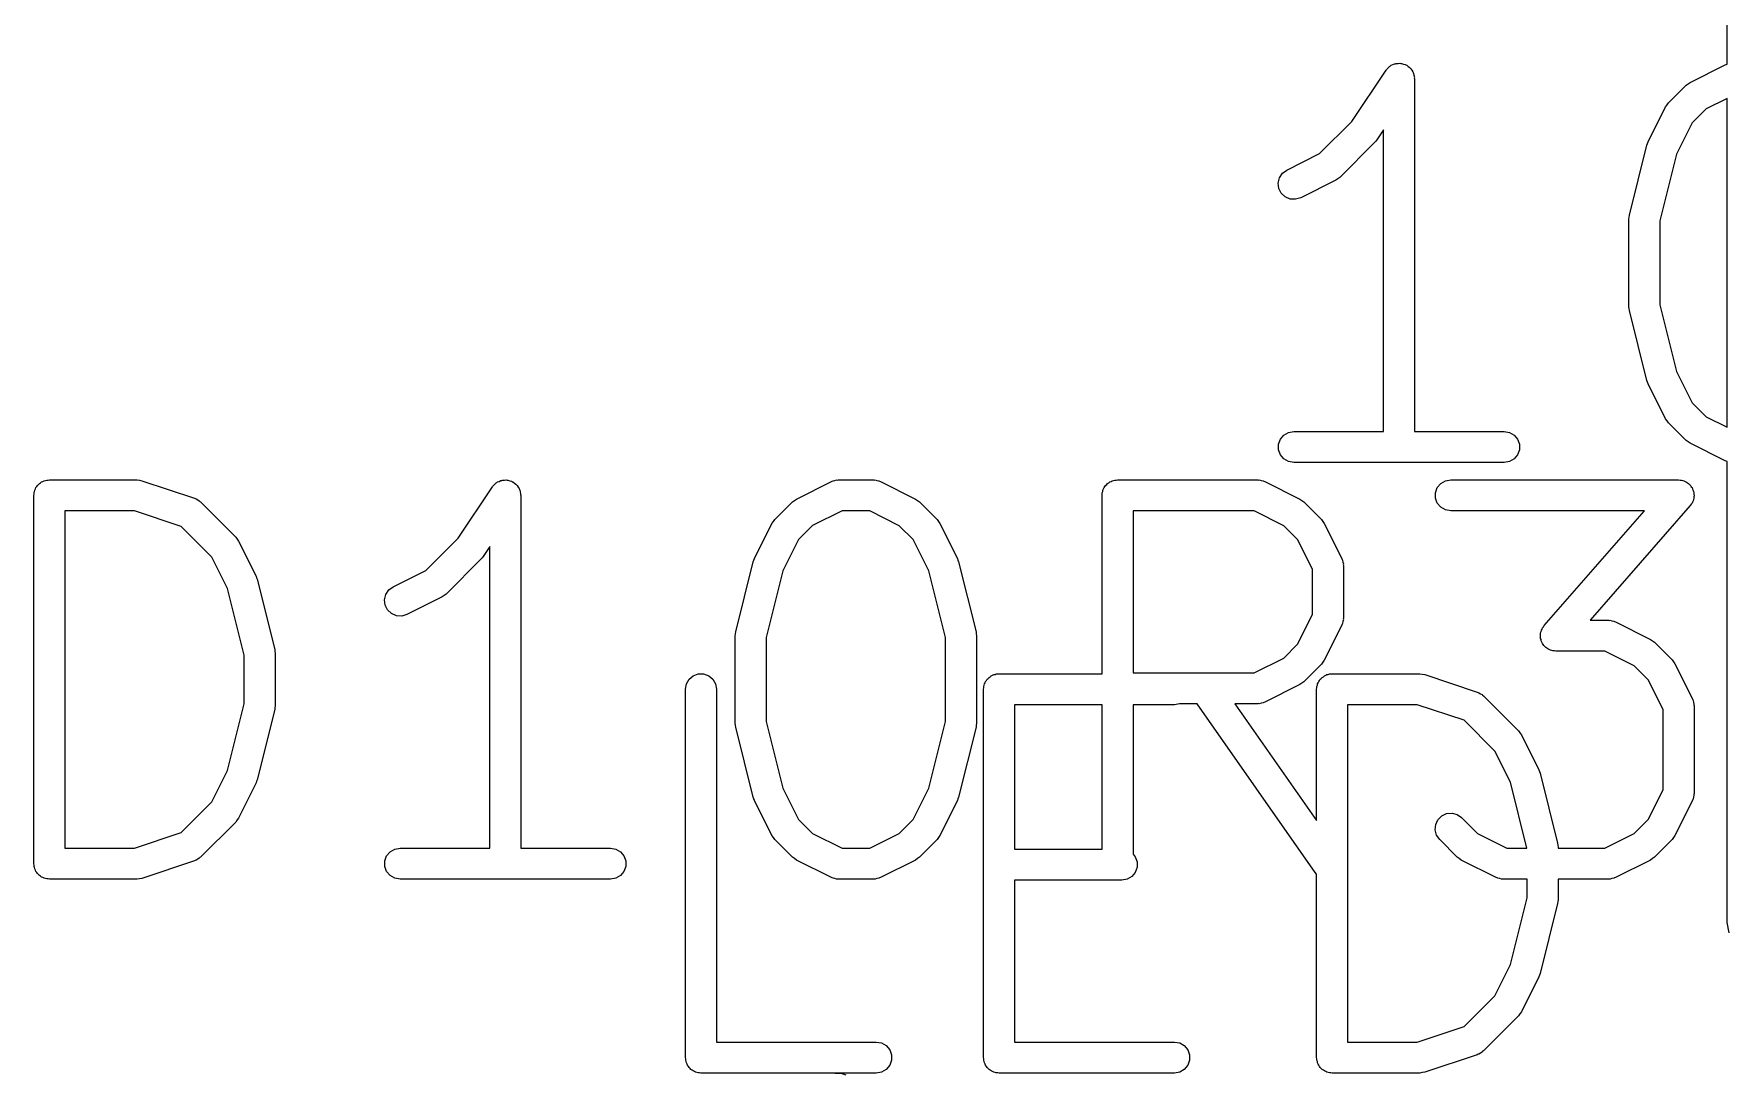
# Model space of a CAD drawing. Extents: x -2.2 to 89.1, y -78.6 to 9.2.
# Drawn here: x 11.1 to 16.65, y -44.99 to -41.59 of the extents above; entities that cross this region are included whole.
import ezdxf

# ---------------------------------------------------------------- set-up
doc = ezdxf.new("R2010")
doc.units = 0
doc.header["$MEASUREMENT"] = 0
doc.layers.add('BLACK', color=7, linetype='CONTINUOUS')

msp = doc.modelspace()

# ---------------------------------------------------------------- linework, layer by layer
at = {"layer": 'Black'}
for p, q in [((16.65, -41.6881), (16.65, -39.1)), ((15.5491, -41.6921), (15.5548, -41.69)), ((15.5548, -41.69), (15.5603, -41.6873)), ((15.5603, -41.6873), (15.5631, -41.687)), ((15.5631, -41.687), (15.5657, -41.686)), ((15.5657, -41.686), (15.5718, -41.686)), ((15.5718, -41.686), (15.5778, -41.6854)), ((15.5778, -41.6854), (15.5805, -41.686)), ((15.5805, -41.686), (15.5833, -41.686)), ((15.5833, -41.686), (15.589, -41.6881)), ((15.589, -41.6881), (15.5949, -41.6895)), ((15.5949, -41.6895), (15.5973, -41.6911)), ((15.5973, -41.6911), (15.5999, -41.6921)), ((16.5285, -41.7481), (16.6434, -41.6906)), ((16.6434, -41.6906), (16.6462, -41.6898)), ((16.6462, -41.6898), (16.6487, -41.6883)), ((16.6487, -41.6883), (16.65, -41.6881)), ((15.4201, -41.876), (15.5323, -41.7079)), ((15.5323, -41.7079), (15.5342, -41.7058)), ((15.5342, -41.7058), (15.5356, -41.7034)), ((15.5356, -41.7034), (15.5403, -41.6995)), ((15.5403, -41.6995), (15.5444, -41.6951)), ((15.5444, -41.6951), (15.547, -41.6939)), ((15.547, -41.6939), (15.5491, -41.6921)), ((15.5999, -41.6921), (15.6046, -41.696)), ((15.6046, -41.696), (15.6096, -41.6993)), ((15.6096, -41.6993), (15.6113, -41.7016)), ((15.6113, -41.7016), (15.6134, -41.7034)), ((15.6134, -41.7034), (15.6165, -41.7086)), ((15.6165, -41.7086), (15.6201, -41.7135)), ((15.6201, -41.7135), (15.6209, -41.7162)), ((15.6209, -41.7162), (15.6223, -41.7187)), ((15.6223, -41.7187), (15.6233, -41.7246)), ((15.6233, -41.7246), (15.625, -41.7305)), ((15.625, -41.7305), (15.6248, -41.7333)), ((15.6248, -41.7333), (15.6253, -41.736)), ((15.6253, -41.736), (15.6253, -42.8917)), ((16.4578, -41.815), (16.5153, -41.7576)), ((16.5153, -41.7576), (16.522, -41.7529)), ((16.522, -41.7529), (16.5285, -41.7481)), ((16.65, -41.8009), (16.5813, -41.8352)), ((16.65, -42.8777), (16.65, -41.8009)), ((16.3909, -41.9431), (16.4483, -41.8282)), ((16.4483, -41.8282), (16.4532, -41.8217)), ((16.4532, -41.8217), (16.4578, -41.815)), ((16.5813, -41.8352), (16.5355, -41.881)), ((15.3146, -41.9816), (15.4201, -41.876)), ((15.5237, -41.9038), (15.5019, -41.9366)), ((15.5237, -42.8917), (15.5237, -41.9038)), ((16.5355, -41.881), (16.4842, -41.9836)), ((15.4955, -41.9443), (15.3806, -42.0592)), ((15.4984, -41.9402), (15.4955, -41.9443)), ((15.5019, -41.9366), (15.4984, -41.9402)), ((16.3296, -42.1833), (16.387, -41.9535)), ((16.387, -41.9535), (16.3893, -41.9485)), ((16.3893, -41.9485), (16.3909, -41.9431)), ((15.2071, -42.0353), (15.3146, -41.9816)), ((16.4842, -41.9836), (16.4297, -42.2019)), ((15.1791, -42.0777), (15.1832, -42.0606)), ((15.1811, -42.0952), (15.1791, -42.0777)), ((15.1832, -42.0606), (15.1929, -42.0458)), ((15.1929, -42.0458), (15.2071, -42.0353)), ((15.3674, -42.0687), (15.2525, -42.1262)), ((15.374, -42.0639), (15.3674, -42.0687)), ((15.3806, -42.0592), (15.374, -42.0639)), ((15.189, -42.111), (15.1811, -42.0952)), ((15.2018, -42.1232), (15.189, -42.111)), ((15.218, -42.1302), (15.2018, -42.1232)), ((15.2356, -42.1312), (15.218, -42.1302)), ((15.2525, -42.1262), (15.2356, -42.1312)), ((16.3281, -42.1957), (16.3291, -42.1895)), ((16.3291, -42.1895), (16.3296, -42.1833)), ((16.3281, -42.4829), (16.3281, -42.1957)), ((16.4297, -42.2019), (16.4297, -42.4767)), ((16.3291, -42.4891), (16.3281, -42.4829)), ((16.3296, -42.4952), (16.3291, -42.4891)), ((16.387, -42.7251), (16.3296, -42.4952)), ((16.4297, -42.4767), (16.4842, -42.695)), ((16.3893, -42.7301), (16.387, -42.7251)), ((16.3909, -42.7355), (16.3893, -42.7301)), ((16.4483, -42.8504), (16.3909, -42.7355)), ((16.4842, -42.695), (16.5355, -42.7976)), ((16.5355, -42.7976), (16.5813, -42.8433)), ((16.4532, -42.8569), (16.4483, -42.8504)), ((16.4578, -42.8636), (16.4532, -42.8569)), ((16.5813, -42.8433), (16.65, -42.8777)), ((15.1858, -42.9171), (15.1972, -42.9036)), ((15.1972, -42.9036), (15.2124, -42.8948)), ((15.2124, -42.8948), (15.2298, -42.8917)), ((15.2298, -42.8917), (15.5237, -42.8917)), ((15.6253, -42.8917), (15.9192, -42.8917)), ((15.9192, -42.8917), (15.9366, -42.8948)), ((15.9366, -42.8948), (15.9519, -42.9036)), ((15.9519, -42.9036), (15.9632, -42.9171)), ((16.5153, -42.921), (16.4578, -42.8636)), ((15.1798, -42.9337), (15.1858, -42.9171)), ((15.1798, -42.9514), (15.1798, -42.9337)), ((15.1858, -42.9679), (15.1798, -42.9514)), ((15.1972, -42.9815), (15.1858, -42.9679)), ((15.9632, -42.9679), (15.9519, -42.9815)), ((15.9632, -42.9171), (15.9693, -42.9337)), ((15.9693, -42.9514), (15.9632, -42.9679)), ((15.9693, -42.9337), (15.9693, -42.9514)), ((16.522, -42.9257), (16.5153, -42.921)), ((16.5285, -42.9305), (16.522, -42.9257)), ((16.6434, -42.988), (16.5285, -42.9305)), ((15.2124, -42.9903), (15.1972, -42.9815)), ((15.2298, -42.9933), (15.2124, -42.9903)), ((15.9192, -42.9933), (15.2298, -42.9933)), ((15.9366, -42.9903), (15.9192, -42.9933)), ((15.9519, -42.9815), (15.9366, -42.9903)), ((16.6462, -42.9888), (16.6434, -42.988)), ((16.6487, -42.9903), (16.6462, -42.9888)), ((16.65, -42.9905), (16.6487, -42.9903)), ((16.65, -44.5), (16.65, -42.9905)), ((11.1067, -43.0798), (11.1083, -43.0756)), ((11.1083, -43.0756), (11.1111, -43.0722)), ((11.1111, -43.0722), (11.1133, -43.0684)), ((11.1133, -43.0684), (11.1168, -43.0655)), ((11.1168, -43.0655), (11.1196, -43.0621)), ((11.1196, -43.0621), (11.1235, -43.0599)), ((11.1235, -43.0599), (11.1269, -43.0571)), ((11.1269, -43.0571), (11.131, -43.0555)), ((11.131, -43.0555), (11.1349, -43.0533)), ((11.1349, -43.0533), (11.1393, -43.0525)), ((11.1393, -43.0525), (11.1434, -43.051)), ((11.1434, -43.051), (11.1479, -43.051)), ((11.1479, -43.051), (11.1523, -43.0502)), ((11.1523, -43.0502), (11.4395, -43.0502)), ((11.4395, -43.0502), (11.4475, -43.0517)), ((11.4475, -43.0517), (11.4556, -43.0529)), ((11.4556, -43.0529), (11.6279, -43.1103)), ((12.4916, -43.241), (12.6038, -43.0729)), ((12.6038, -43.0729), (12.6057, -43.0708)), ((12.6057, -43.0708), (12.6071, -43.0684)), ((12.6071, -43.0684), (12.6118, -43.0645)), ((12.6118, -43.0645), (12.6159, -43.0601)), ((12.6159, -43.0601), (12.6185, -43.0589)), ((12.6185, -43.0589), (12.6206, -43.0571)), ((12.6206, -43.0571), (12.6263, -43.055)), ((12.6263, -43.055), (12.6318, -43.0523)), ((12.6318, -43.0523), (12.6346, -43.052)), ((12.6346, -43.052), (12.6372, -43.051)), ((12.6372, -43.051), (12.6433, -43.051)), ((12.6433, -43.051), (12.6493, -43.0504)), ((12.6493, -43.0504), (12.652, -43.051)), ((12.652, -43.051), (12.6548, -43.051)), ((12.6548, -43.051), (12.6605, -43.0531)), ((12.6605, -43.0531), (12.6664, -43.0545)), ((12.6664, -43.0545), (12.6688, -43.0561)), ((12.6688, -43.0561), (12.6714, -43.0571)), ((12.6714, -43.0571), (12.6761, -43.061)), ((12.6761, -43.061), (12.6811, -43.0643)), ((12.6811, -43.0643), (12.6828, -43.0666)), ((12.6828, -43.0666), (12.6849, -43.0684)), ((12.6849, -43.0684), (12.688, -43.0736)), ((12.688, -43.0736), (12.6916, -43.0785)), ((12.6916, -43.0785), (12.6924, -43.0812)), ((13.6, -43.1131), (13.7149, -43.0556)), ((13.7149, -43.0556), (13.7177, -43.0548)), ((13.7177, -43.0548), (13.7202, -43.0533)), ((13.7202, -43.0533), (13.7261, -43.0523)), ((13.7261, -43.0523), (13.7318, -43.0506)), ((13.7318, -43.0506), (13.7347, -43.0508)), ((13.7347, -43.0508), (13.7376, -43.0502)), ((13.7376, -43.0502), (13.8525, -43.0502)), ((13.8525, -43.0502), (13.8554, -43.0508)), ((13.8554, -43.0508), (13.8583, -43.0506)), ((13.8583, -43.0506), (13.864, -43.0523)), ((13.864, -43.0523), (13.8699, -43.0533)), ((13.8699, -43.0533), (13.8724, -43.0548)), ((13.8724, -43.0548), (13.8752, -43.0556)), ((13.8752, -43.0556), (13.9901, -43.1131)), ((14.6067, -43.0798), (14.6083, -43.0756)), ((14.6083, -43.0756), (14.6111, -43.0722)), ((14.6111, -43.0722), (14.6133, -43.0684)), ((14.6133, -43.0684), (14.6168, -43.0655)), ((14.6168, -43.0655), (14.6196, -43.0621)), ((14.6196, -43.0621), (14.6235, -43.0599)), ((14.6235, -43.0599), (14.6269, -43.0571)), ((14.6269, -43.0571), (14.631, -43.0555)), ((14.631, -43.0555), (14.6349, -43.0533)), ((14.6349, -43.0533), (14.6393, -43.0525)), ((14.6393, -43.0525), (14.6434, -43.051)), ((14.6434, -43.051), (14.6479, -43.051)), ((14.6479, -43.051), (14.6523, -43.0502)), ((14.6523, -43.0502), (15.1119, -43.0502)), ((15.1119, -43.0502), (15.1148, -43.0508)), ((15.1148, -43.0508), (15.1177, -43.0506)), ((15.1177, -43.0506), (15.1234, -43.0523)), ((15.1234, -43.0523), (15.1293, -43.0533)), ((15.1293, -43.0533), (15.1318, -43.0548)), ((15.1318, -43.0548), (15.1346, -43.0556)), ((15.1346, -43.0556), (15.2495, -43.1131)), ((15.6938, -43.0922), (15.6999, -43.0756)), ((15.6999, -43.0756), (15.7112, -43.0621)), ((15.7112, -43.0621), (15.7265, -43.0533)), ((15.7265, -43.0533), (15.7439, -43.0502)), ((15.7439, -43.0502), (16.4907, -43.0502)), ((16.4907, -43.0502), (16.4956, -43.0511)), ((16.4956, -43.0511), (16.5006, -43.0512)), ((16.5006, -43.0512), (16.5043, -43.0526)), ((16.5043, -43.0526), (16.5081, -43.0533)), ((16.5081, -43.0533), (16.5124, -43.0558)), ((16.5124, -43.0558), (16.517, -43.0576)), ((16.517, -43.0576), (16.52, -43.0602)), ((16.52, -43.0602), (16.5234, -43.0621)), ((16.5234, -43.0621), (16.5266, -43.0659)), ((16.5266, -43.0659), (16.5303, -43.0692)), ((16.5303, -43.0692), (16.5322, -43.0726)), ((16.5322, -43.0726), (16.5347, -43.0756)), ((16.5347, -43.0756), (16.5364, -43.0803)), ((11.1015, -43.101), (11.1022, -43.0967)), ((11.1015, -44.3075), (11.1015, -43.101)), ((11.1022, -43.0922), (11.1038, -43.0881)), ((11.1022, -43.0967), (11.1022, -43.0922)), ((11.1038, -43.0881), (11.1045, -43.0837)), ((11.1045, -43.0837), (11.1067, -43.0798)), ((11.6279, -43.1103), (11.6305, -43.1117)), ((11.6305, -43.1117), (11.6333, -43.1125)), ((11.6333, -43.1125), (11.6382, -43.1159)), ((11.6382, -43.1159), (11.6435, -43.1187)), ((11.6435, -43.1187), (11.6454, -43.1209)), ((11.6454, -43.1209), (11.6478, -43.1226)), ((11.6478, -43.1226), (11.7627, -43.2375)), ((12.6924, -43.0812), (12.6938, -43.0837)), ((12.6938, -43.0837), (12.6948, -43.0896)), ((12.6948, -43.0896), (12.6965, -43.0955)), ((12.6965, -43.0955), (12.6963, -43.0983)), ((12.6963, -43.0983), (12.6968, -43.101)), ((12.6968, -43.101), (12.6968, -44.2567)), ((13.5293, -43.18), (13.5868, -43.1226)), ((13.5868, -43.1226), (13.5935, -43.1179)), ((13.5935, -43.1179), (13.6, -43.1131)), ((13.9901, -43.1131), (13.9967, -43.1179)), ((13.9967, -43.1179), (14.0033, -43.1226)), ((14.0033, -43.1226), (14.0608, -43.18)), ((14.6015, -43.101), (14.6022, -43.0967)), ((14.6015, -43.6852), (14.6015, -43.101)), ((14.6022, -43.0922), (14.6038, -43.0881)), ((14.6022, -43.0967), (14.6022, -43.0922)), ((14.6038, -43.0881), (14.6045, -43.0837)), ((14.6045, -43.0837), (14.6067, -43.0798)), ((15.2495, -43.1131), (15.256, -43.1179)), ((15.256, -43.1179), (15.2627, -43.1226)), ((15.2627, -43.1226), (15.3202, -43.18)), ((15.6938, -43.1099), (15.6938, -43.0922)), ((15.6999, -43.1264), (15.6938, -43.1099)), ((15.7112, -43.14), (15.6999, -43.1264)), ((16.529, -43.1345), (16.2005, -43.5099)), ((16.5315, -43.1303), (16.529, -43.1345)), ((16.5347, -43.1264), (16.5315, -43.1303)), ((16.5361, -43.1228), (16.5347, -43.1264)), ((16.5381, -43.1194), (16.5361, -43.1228)), ((16.5364, -43.0803), (16.5388, -43.0847)), ((16.5391, -43.1145), (16.5381, -43.1194)), ((16.5388, -43.0847), (16.5394, -43.0885)), ((16.5408, -43.1099), (16.5391, -43.1145)), ((16.5394, -43.0885), (16.5408, -43.0922)), ((16.5408, -43.0922), (16.5408, -43.0972)), ((16.5408, -43.0972), (16.5415, -43.1021)), ((16.5415, -43.1021), (16.5408, -43.1059)), ((16.5408, -43.1059), (16.5408, -43.1099)), ((11.2031, -43.1518), (11.2031, -44.2567)), ((11.4313, -43.1518), (11.2031, -43.1518)), ((11.5844, -43.2029), (11.4313, -43.1518)), ((13.5198, -43.1932), (13.5247, -43.1867)), ((13.5247, -43.1867), (13.5293, -43.18)), ((13.7496, -43.1518), (13.6528, -43.2002)), ((13.8405, -43.1518), (13.7496, -43.1518)), ((13.9373, -43.2003), (13.8405, -43.1518)), ((14.0608, -43.18), (14.0655, -43.1867)), ((14.0655, -43.1867), (14.0703, -43.1932)), ((14.7031, -43.1518), (14.7031, -43.6822)), ((15.0999, -43.1518), (14.7031, -43.1518)), ((15.1967, -43.2003), (15.0999, -43.1518)), ((15.3202, -43.18), (15.3248, -43.1867)), ((15.3248, -43.1867), (15.3297, -43.1932)), ((15.7265, -43.1488), (15.7112, -43.14)), ((15.7439, -43.1518), (15.7265, -43.1488)), ((16.3788, -43.1518), (15.7439, -43.1518)), ((16.0503, -43.5272), (16.3788, -43.1518)), ((11.685, -43.3035), (11.5844, -43.2029)), ((11.7627, -43.2375), (11.7674, -43.2442)), ((11.7674, -43.2442), (11.7722, -43.2507)), ((12.3861, -43.3466), (12.4916, -43.241)), ((13.4624, -43.3081), (13.5198, -43.1932)), ((13.607, -43.246), (13.5557, -43.3486)), ((13.6528, -43.2002), (13.607, -43.246)), ((13.9831, -43.246), (13.9373, -43.2003)), ((14.0344, -43.3486), (13.9831, -43.246)), ((14.0703, -43.1932), (14.1278, -43.3081)), ((15.2425, -43.246), (15.1967, -43.2003)), ((15.2909, -43.3428), (15.2425, -43.246)), ((15.3297, -43.1932), (15.3871, -43.3081)), ((11.7722, -43.2507), (11.8297, -43.3656)), ((12.5734, -43.3016), (12.5699, -43.3052)), ((12.5952, -43.2688), (12.5734, -43.3016)), ((12.5952, -44.2567), (12.5952, -43.2688)), ((11.7363, -43.406), (11.685, -43.3035)), ((12.2786, -43.4003), (12.3861, -43.3466)), ((12.567, -43.3093), (12.4521, -43.4242)), ((12.5699, -43.3052), (12.567, -43.3093)), ((13.4011, -43.5483), (13.4585, -43.3185)), ((13.4585, -43.3185), (13.4608, -43.3135)), ((13.4608, -43.3135), (13.4624, -43.3081)), ((13.5557, -43.3486), (13.5012, -43.5669)), ((14.089, -43.5669), (14.0344, -43.3486)), ((14.1278, -43.3081), (14.1294, -43.3135)), ((14.1294, -43.3135), (14.1316, -43.3185)), ((14.1316, -43.3185), (14.1891, -43.5483)), ((15.2909, -43.4912), (15.2909, -43.3428)), ((15.3871, -43.3081), (15.388, -43.3109)), ((15.388, -43.3109), (15.3894, -43.3135)), ((15.3894, -43.3135), (15.3905, -43.3193)), ((15.3905, -43.3193), (15.3922, -43.325)), ((15.3922, -43.325), (15.392, -43.328)), ((15.392, -43.328), (15.3925, -43.3309)), ((15.3925, -43.3309), (15.3925, -43.5032)), ((11.7909, -43.6244), (11.7363, -43.406)), ((11.8297, -43.3656), (11.8313, -43.3709)), ((11.8313, -43.3709), (11.8335, -43.376)), ((11.8335, -43.376), (11.891, -43.6058)), ((12.2547, -43.4256), (12.2644, -43.4108)), ((12.2644, -43.4108), (12.2786, -43.4003)), ((12.2506, -43.4427), (12.2547, -43.4256)), ((12.2526, -43.4602), (12.2506, -43.4427)), ((12.2605, -43.476), (12.2526, -43.4602)), ((12.4389, -43.4337), (12.324, -43.4912)), ((12.4455, -43.4289), (12.4389, -43.4337)), ((12.4521, -43.4242), (12.4455, -43.4289)), ((12.2733, -43.4882), (12.2605, -43.476)), ((12.2895, -43.4952), (12.2733, -43.4882)), ((12.3071, -43.4962), (12.2895, -43.4952)), ((12.324, -43.4912), (12.3071, -43.4962)), ((15.2425, -43.588), (15.2909, -43.4912)), ((15.388, -43.5231), (15.3871, -43.5259)), ((15.3894, -43.5206), (15.388, -43.5231)), ((15.3905, -43.5147), (15.3894, -43.5206)), ((15.3922, -43.509), (15.3905, -43.5147)), ((15.3925, -43.5032), (15.392, -43.5061)), ((15.392, -43.5061), (15.3922, -43.509)), ((16.2005, -43.5099), (16.2609, -43.5099)), ((16.2609, -43.5099), (16.2638, -43.5104)), ((16.2638, -43.5104), (16.2667, -43.5102)), ((16.2667, -43.5102), (16.2724, -43.5119)), ((16.2724, -43.5119), (16.2783, -43.5129)), ((16.2783, -43.5129), (16.2808, -43.5144)), ((16.2808, -43.5144), (16.2836, -43.5152)), ((16.2836, -43.5152), (16.3986, -43.5727)), ((13.3996, -43.5607), (13.4006, -43.5545)), ((13.3996, -43.8479), (13.3996, -43.5607)), ((13.4006, -43.5545), (13.4011, -43.5483)), ((13.5012, -43.5669), (13.5012, -43.8417)), ((14.089, -43.8417), (14.089, -43.5669)), ((14.1891, -43.5483), (14.1895, -43.5545)), ((14.1895, -43.5545), (14.1906, -43.5607)), ((14.1906, -43.5607), (14.1906, -43.8479)), ((15.3871, -43.5259), (15.3297, -43.6408)), ((16.0378, -43.5596), (16.0385, -43.5558)), ((16.0385, -43.5645), (16.0378, -43.5596)), ((16.0385, -43.5518), (16.0402, -43.5472)), ((16.0385, -43.5558), (16.0385, -43.5518)), ((16.0385, -43.5695), (16.0385, -43.5645)), ((16.0399, -43.5732), (16.0385, -43.5695)), ((16.0405, -43.577), (16.0399, -43.5732)), ((16.0402, -43.5472), (16.0412, -43.5423)), ((16.0429, -43.5814), (16.0405, -43.577)), ((16.0412, -43.5423), (16.0432, -43.539)), ((16.0432, -43.539), (16.0446, -43.5353)), ((16.0446, -43.5353), (16.0478, -43.5315)), ((16.0478, -43.5315), (16.0503, -43.5272)), ((16.3986, -43.5727), (16.4051, -43.5775)), ((16.4051, -43.5775), (16.4118, -43.5822)), ((11.7909, -43.7842), (11.7909, -43.6244)), ((11.891, -43.6058), (11.8914, -43.612)), ((11.8914, -43.612), (11.8925, -43.6181)), ((11.8925, -43.6181), (11.8925, -43.7905)), ((15.0999, -43.6822), (15.1967, -43.6338)), ((15.1967, -43.6338), (15.2425, -43.588)), ((16.0446, -43.5861), (16.0429, -43.5814)), ((16.0471, -43.5891), (16.0446, -43.5861)), ((16.049, -43.5925), (16.0471, -43.5891)), ((16.0527, -43.5958), (16.049, -43.5925)), ((16.0559, -43.5996), (16.0527, -43.5958)), ((16.0593, -43.6015), (16.0559, -43.5996)), ((16.0623, -43.6041), (16.0593, -43.6015)), ((16.0669, -43.6059), (16.0623, -43.6041)), ((16.0712, -43.6084), (16.0669, -43.6059)), ((16.0751, -43.6091), (16.0712, -43.6084)), ((16.0787, -43.6105), (16.0751, -43.6091)), ((16.0837, -43.6106), (16.0787, -43.6105)), ((16.0886, -43.6115), (16.0837, -43.6106)), ((16.2489, -43.6115), (16.0886, -43.6115)), ((16.3457, -43.6599), (16.2489, -43.6115)), ((16.4118, -43.5822), (16.4692, -43.6396)), ((13.2619, -43.6921), (13.2784, -43.686)), ((13.2784, -43.686), (13.2961, -43.686)), ((13.2961, -43.686), (13.3127, -43.6921)), ((14.2427, -43.6905), (14.2466, -43.6883)), ((14.2466, -43.6883), (14.251, -43.6875)), ((14.251, -43.6875), (14.2551, -43.686)), ((14.2551, -43.686), (14.2596, -43.686)), ((14.2596, -43.686), (14.264, -43.6852)), ((14.264, -43.6852), (14.6015, -43.6852)), ((14.7031, -43.6822), (15.0999, -43.6822)), ((15.3202, -43.654), (15.2627, -43.7115)), ((15.3248, -43.6474), (15.3202, -43.654)), ((15.3297, -43.6408), (15.3248, -43.6474)), ((15.3343, -43.6905), (15.3382, -43.6883)), ((15.3382, -43.6883), (15.3425, -43.6875)), ((15.3425, -43.6875), (15.3467, -43.686)), ((15.3467, -43.686), (15.3512, -43.686)), ((15.3512, -43.686), (15.3555, -43.6852)), ((15.3555, -43.6852), (15.6428, -43.6852)), ((15.6428, -43.6852), (15.6508, -43.6867)), ((15.6508, -43.6867), (15.6589, -43.6879)), ((15.6589, -43.6879), (15.8312, -43.7453)), ((16.3915, -43.7057), (16.3457, -43.6599)), ((16.4692, -43.6396), (16.4739, -43.6463)), ((16.4739, -43.6463), (16.4787, -43.6529)), ((16.4787, -43.6529), (16.5362, -43.7678)), ((13.2365, -43.736), (13.2395, -43.7187)), ((13.2365, -44.9425), (13.2365, -43.736)), ((13.2395, -43.7187), (13.2483, -43.7034)), ((13.2483, -43.7034), (13.2619, -43.6921)), ((13.3127, -43.6921), (13.3262, -43.7034)), ((13.3262, -43.7034), (13.335, -43.7187)), ((13.335, -43.7187), (13.3381, -43.736)), ((13.3381, -43.736), (13.3381, -44.8917)), ((14.2132, -43.736), (14.2139, -43.7317)), ((14.2132, -44.9425), (14.2132, -43.736)), ((14.2139, -43.7272), (14.2154, -43.7231)), ((14.2139, -43.7317), (14.2139, -43.7272)), ((14.2154, -43.7231), (14.2162, -43.7187)), ((14.2162, -43.7187), (14.2184, -43.7148)), ((14.2184, -43.7148), (14.22, -43.7106)), ((14.22, -43.7106), (14.2228, -43.7072)), ((14.2228, -43.7072), (14.225, -43.7034)), ((14.225, -43.7034), (14.2284, -43.7005)), ((14.2284, -43.7005), (14.2313, -43.6971)), ((14.2313, -43.6971), (14.2351, -43.6949)), ((14.2351, -43.6949), (14.2386, -43.6921)), ((14.2386, -43.6921), (14.2427, -43.6905)), ((15.2495, -43.721), (15.1346, -43.7785)), ((15.2561, -43.7161), (15.2495, -43.721)), ((15.2627, -43.7115), (15.2561, -43.7161)), ((15.3047, -43.736), (15.3055, -43.7317)), ((15.3047, -44.1662), (15.3047, -43.736)), ((15.3055, -43.7272), (15.307, -43.7231)), ((15.3055, -43.7317), (15.3055, -43.7272)), ((15.307, -43.7231), (15.3078, -43.7187)), ((15.3078, -43.7187), (15.31, -43.7148)), ((15.31, -43.7148), (15.3116, -43.7106)), ((15.3116, -43.7106), (15.3144, -43.7072)), ((15.3144, -43.7072), (15.3166, -43.7034)), ((15.3166, -43.7034), (15.32, -43.7005)), ((15.32, -43.7005), (15.3229, -43.6971)), ((15.3229, -43.6971), (15.3267, -43.6949)), ((15.3267, -43.6949), (15.3301, -43.6921)), ((15.3301, -43.6921), (15.3343, -43.6905)), ((15.8312, -43.7453), (15.8338, -43.7467)), ((16.4399, -43.8025), (16.3915, -43.7057)), ((11.7363, -44.0026), (11.7909, -43.7842)), ((11.8914, -43.7966), (11.891, -43.8028)), ((11.8925, -43.7905), (11.8914, -43.7966)), ((14.3148, -43.7868), (14.3148, -44.2598)), ((14.6015, -43.7868), (14.3148, -43.7868)), ((14.6015, -44.2598), (14.6015, -43.7868)), ((14.8385, -43.7868), (14.7031, -43.7868)), ((14.7031, -43.7868), (14.7031, -44.2768)), ((14.8556, -43.7838), (14.8385, -43.7868)), ((14.9131, -43.7838), (14.8556, -43.7838)), ((15.3001, -44.3367), (14.9131, -43.7838)), ((15.1119, -43.7838), (15.0371, -43.7838)), ((15.0371, -43.7838), (15.3047, -44.1662)), ((15.1148, -43.7833), (15.1119, -43.7838)), ((15.1177, -43.7835), (15.1148, -43.7833)), ((15.1234, -43.7818), (15.1177, -43.7835)), ((15.1293, -43.7808), (15.1234, -43.7818)), ((15.1318, -43.7793), (15.1293, -43.7808)), ((15.1346, -43.7785), (15.1318, -43.7793)), ((15.4063, -43.7868), (15.4063, -44.8917)), ((15.6346, -43.7868), (15.4063, -43.7868)), ((15.7877, -43.8379), (15.6346, -43.7868)), ((15.8338, -43.7467), (15.8366, -43.7475)), ((15.8366, -43.7475), (15.8415, -43.7509)), ((15.8415, -43.7509), (15.8467, -43.7537)), ((15.8467, -43.7537), (15.8487, -43.7559)), ((15.8487, -43.7559), (15.8511, -43.7576)), ((15.8511, -43.7576), (15.966, -43.8725)), ((16.5362, -43.7678), (16.537, -43.7706)), ((16.537, -43.7706), (16.5385, -43.7731)), ((16.5385, -43.7731), (16.5395, -43.779)), ((16.5395, -43.779), (16.5412, -43.7847)), ((16.5412, -43.7847), (16.541, -43.7876)), ((16.541, -43.7876), (16.5415, -43.7905)), ((16.5415, -43.7905), (16.5415, -44.0777)), ((11.891, -43.8028), (11.8335, -44.0326)), ((13.4006, -43.8541), (13.3996, -43.8479)), ((13.4011, -43.8603), (13.4006, -43.8541)), ((13.5012, -43.8417), (13.5557, -44.06)), ((14.0344, -44.06), (14.089, -43.8417)), ((14.1895, -43.8541), (14.1891, -43.8602)), ((14.1906, -43.8479), (14.1895, -43.8541)), ((15.8883, -43.9385), (15.7877, -43.8379)), ((16.4399, -44.0657), (16.4399, -43.8025)), ((13.4585, -44.0901), (13.4011, -43.8603)), ((14.1891, -43.8602), (14.1316, -44.0901)), ((15.966, -43.8725), (15.9707, -43.8792)), ((15.9707, -43.8792), (15.9755, -43.8857)), ((15.9755, -43.8857), (16.033, -44.0006)), ((15.9396, -44.041), (15.8883, -43.9385)), ((11.685, -44.1051), (11.7363, -44.0026)), ((16.033, -44.0006), (16.0345, -44.0059)), ((16.0345, -44.0059), (16.0368, -44.011)), ((16.0368, -44.011), (16.0943, -44.2408)), ((11.8297, -44.043), (11.7722, -44.1579)), ((11.8313, -44.0377), (11.8297, -44.043)), ((11.8335, -44.0326), (11.8313, -44.0377)), ((13.5557, -44.06), (13.607, -44.1626)), ((13.9831, -44.1626), (14.0344, -44.06)), ((15.9935, -44.2567), (15.9396, -44.041)), ((16.3915, -44.1626), (16.4399, -44.0657)), ((16.5415, -44.0777), (16.541, -44.0806)), ((11.5844, -44.2057), (11.685, -44.1051)), ((13.4608, -44.0951), (13.4585, -44.0901)), ((13.4624, -44.1005), (13.4608, -44.0951)), ((13.5198, -44.2154), (13.4624, -44.1005)), ((14.1278, -44.1005), (14.0703, -44.2154)), ((14.1294, -44.0951), (14.1278, -44.1005)), ((14.1316, -44.0901), (14.1294, -44.0951)), ((16.5362, -44.1005), (16.4787, -44.2154)), ((16.537, -44.0976), (16.5362, -44.1005)), ((16.5385, -44.0951), (16.537, -44.0976)), ((16.5395, -44.0893), (16.5385, -44.0951)), ((16.5412, -44.0835), (16.5395, -44.0893)), ((16.541, -44.0806), (16.5412, -44.0835)), ((11.7627, -44.1711), (11.6478, -44.286)), ((11.7674, -44.1644), (11.7627, -44.1711)), ((11.7722, -44.1579), (11.7674, -44.1644)), ((13.607, -44.1626), (13.6528, -44.2083)), ((13.9373, -44.2083), (13.9831, -44.1626)), ((15.6932, -44.1971), (15.6948, -44.1795)), ((15.6948, -44.1795), (15.7022, -44.1635)), ((15.7022, -44.1635), (15.7147, -44.151)), ((15.7147, -44.151), (15.7307, -44.1436)), ((15.7307, -44.1436), (15.7483, -44.142)), ((15.7483, -44.142), (15.7653, -44.1466)), ((15.7653, -44.1466), (15.7798, -44.1567)), ((15.7798, -44.1567), (15.8314, -44.2083)), ((16.3457, -44.2083), (16.3915, -44.1626)), ((11.4313, -44.2567), (11.5844, -44.2057)), ((13.5247, -44.2219), (13.5198, -44.2154)), ((13.5293, -44.2286), (13.5247, -44.2219)), ((13.5868, -44.286), (13.5293, -44.2286)), ((13.6528, -44.2083), (13.7496, -44.2567)), ((13.8405, -44.2567), (13.9373, -44.2083)), ((14.0608, -44.2286), (14.0033, -44.286)), ((14.0655, -44.2219), (14.0608, -44.2286)), ((14.0703, -44.2154), (14.0655, -44.2219)), ((15.6978, -44.2141), (15.6932, -44.1971)), ((15.7079, -44.2286), (15.6978, -44.2141)), ((15.7654, -44.286), (15.7079, -44.2286)), ((15.8314, -44.2083), (15.9282, -44.2567)), ((16.0943, -44.2408), (16.0947, -44.247)), ((16.2489, -44.2567), (16.3457, -44.2083)), ((16.4692, -44.2286), (16.4118, -44.286)), ((16.4739, -44.2219), (16.4692, -44.2286)), ((16.4787, -44.2154), (16.4739, -44.2219)), ((11.2031, -44.2567), (11.4313, -44.2567)), ((11.6279, -44.2983), (11.4556, -44.3557)), ((11.6305, -44.2969), (11.6279, -44.2983)), ((11.6333, -44.2961), (11.6305, -44.2969)), ((11.6382, -44.2927), (11.6333, -44.2961)), ((11.6435, -44.2899), (11.6382, -44.2927)), ((11.6454, -44.2877), (11.6435, -44.2899)), ((11.6478, -44.286), (11.6454, -44.2877)), ((12.2513, -44.2987), (12.2573, -44.2821)), ((12.2513, -44.3164), (12.2513, -44.2987)), ((12.2573, -44.2821), (12.2687, -44.2686)), ((12.2687, -44.2686), (12.2839, -44.2598)), ((12.2839, -44.2598), (12.3013, -44.2567)), ((12.3013, -44.2567), (12.5952, -44.2567)), ((12.6968, -44.2567), (12.9907, -44.2567)), ((12.9907, -44.2567), (13.0081, -44.2598)), ((13.0081, -44.2598), (13.0234, -44.2686)), ((13.0234, -44.2686), (13.0347, -44.2821)), ((13.0347, -44.2821), (13.0408, -44.2987)), ((13.0408, -44.2987), (13.0408, -44.3164)), ((13.5935, -44.2907), (13.5868, -44.286)), ((13.6, -44.2955), (13.5935, -44.2907)), ((13.7149, -44.353), (13.6, -44.2955)), ((13.7496, -44.2567), (13.8405, -44.2567)), ((13.9901, -44.2955), (13.8752, -44.353)), ((13.9967, -44.2907), (13.9901, -44.2955)), ((14.0033, -44.286), (13.9967, -44.2907)), ((14.3148, -44.2598), (14.6015, -44.2598)), ((14.7031, -44.2768), (14.7101, -44.2852)), ((14.7101, -44.2852), (14.7161, -44.3017)), ((15.7721, -44.2907), (15.7654, -44.286)), ((15.7786, -44.2955), (15.7721, -44.2907)), ((15.8935, -44.353), (15.7786, -44.2955)), ((15.9282, -44.2567), (15.9935, -44.2567)), ((16.0947, -44.247), (16.0958, -44.2531)), ((16.0958, -44.2531), (16.0958, -44.2567)), ((16.0958, -44.2567), (16.2489, -44.2567)), ((16.3986, -44.2955), (16.2836, -44.353)), ((16.4051, -44.2907), (16.3986, -44.2955)), ((16.4118, -44.286), (16.4051, -44.2907)), ((11.1022, -44.3119), (11.1015, -44.3075)), ((11.1022, -44.3164), (11.1022, -44.3119)), ((11.1038, -44.3205), (11.1022, -44.3164)), ((11.1045, -44.3249), (11.1038, -44.3205)), ((11.1067, -44.3288), (11.1045, -44.3249)), ((11.1083, -44.3329), (11.1067, -44.3288)), ((11.1111, -44.3364), (11.1083, -44.3329)), ((11.1133, -44.3402), (11.1111, -44.3364)), ((11.1168, -44.3431), (11.1133, -44.3402)), ((11.1196, -44.3465), (11.1168, -44.3431)), ((11.1235, -44.3487), (11.1196, -44.3465)), ((11.1269, -44.3515), (11.1235, -44.3487)), ((11.131, -44.3531), (11.1269, -44.3515)), ((11.1349, -44.3553), (11.131, -44.3531)), ((11.1393, -44.3561), (11.1349, -44.3553)), ((11.1434, -44.3576), (11.1393, -44.3561)), ((11.4556, -44.3557), (11.4475, -44.3569)), ((12.2573, -44.3329), (12.2513, -44.3164)), ((12.2687, -44.3465), (12.2573, -44.3329)), ((12.2839, -44.3553), (12.2687, -44.3465)), ((12.3013, -44.3583), (12.2839, -44.3553)), ((13.0081, -44.3553), (12.9907, -44.3583)), ((13.0234, -44.3465), (13.0081, -44.3553)), ((13.0347, -44.3329), (13.0234, -44.3465)), ((13.0408, -44.3164), (13.0347, -44.3329)), ((13.7177, -44.3538), (13.7149, -44.353)), ((13.7202, -44.3553), (13.7177, -44.3538)), ((13.7261, -44.3563), (13.7202, -44.3553)), ((13.7318, -44.358), (13.7261, -44.3563)), ((13.864, -44.3563), (13.8583, -44.358)), ((13.8699, -44.3553), (13.864, -44.3563)), ((13.8724, -44.3538), (13.8699, -44.3553)), ((13.8752, -44.353), (13.8724, -44.3538)), ((14.6988, -44.3495), (14.6835, -44.3583)), ((14.7101, -44.336), (14.6988, -44.3495)), ((14.7161, -44.3194), (14.7101, -44.336)), ((14.7161, -44.3017), (14.7161, -44.3194)), ((15.3047, -44.3414), (15.3001, -44.3367)), ((15.3047, -44.9425), (15.3047, -44.3414)), ((15.8963, -44.3538), (15.8935, -44.353)), ((15.8988, -44.3553), (15.8963, -44.3538)), ((15.9047, -44.3563), (15.8988, -44.3553)), ((15.9104, -44.358), (15.9047, -44.3563)), ((16.2724, -44.3563), (16.2667, -44.358)), ((16.2783, -44.3553), (16.2724, -44.3563)), ((16.2808, -44.3538), (16.2783, -44.3553)), ((16.2836, -44.353), (16.2808, -44.3538)), ((11.1479, -44.3576), (11.1434, -44.3576)), ((11.1523, -44.3583), (11.1479, -44.3576)), ((11.4395, -44.3583), (11.1523, -44.3583)), ((11.4475, -44.3569), (11.4395, -44.3583)), ((12.9907, -44.3583), (12.3013, -44.3583)), ((13.7347, -44.3578), (13.7318, -44.358)), ((13.7376, -44.3583), (13.7347, -44.3578)), ((13.8525, -44.3583), (13.7376, -44.3583)), ((13.8554, -44.3578), (13.8525, -44.3583)), ((13.8583, -44.358), (13.8554, -44.3578)), ((14.6661, -44.3614), (14.3148, -44.3614)), ((14.3148, -44.3614), (14.3148, -44.8917)), ((14.6835, -44.3583), (14.6661, -44.3614)), ((15.9133, -44.3578), (15.9104, -44.358)), ((15.9162, -44.3583), (15.9133, -44.3578)), ((15.9942, -44.3583), (15.9162, -44.3583)), ((15.9942, -44.4192), (15.9942, -44.3583)), ((16.2609, -44.3583), (16.0958, -44.3583)), ((16.0958, -44.3583), (16.0958, -44.4255)), ((16.2638, -44.3578), (16.2609, -44.3583)), ((16.2667, -44.358), (16.2638, -44.3578)), ((15.9396, -44.6376), (15.9942, -44.4192)), ((16.0943, -44.4378), (16.0368, -44.6676)), ((16.0947, -44.4316), (16.0943, -44.4378)), ((16.0958, -44.4255), (16.0947, -44.4316)), ((16.656, -44.5342), (16.65, -44.5)), ((15.8883, -44.7401), (15.9396, -44.6376)), ((16.033, -44.678), (15.9755, -44.7929)), ((16.0345, -44.6727), (16.033, -44.678)), ((16.0368, -44.6676), (16.0345, -44.6727)), ((15.7877, -44.8407), (15.8883, -44.7401)), ((15.9707, -44.7994), (15.966, -44.8061)), ((15.9755, -44.7929), (15.9707, -44.7994)), ((15.6346, -44.8917), (15.7877, -44.8407)), ((15.966, -44.8061), (15.8511, -44.921)), ((13.3381, -44.8917), (13.8618, -44.8917)), ((13.8618, -44.8917), (13.8792, -44.8948)), ((13.8792, -44.8948), (13.8944, -44.9036)), ((13.8944, -44.9036), (13.9058, -44.9171)), ((14.3148, -44.8917), (14.8385, -44.8917)), ((14.8385, -44.8917), (14.8559, -44.8948)), ((14.8559, -44.8948), (14.8711, -44.9036)), ((14.8711, -44.9036), (14.8825, -44.9171)), ((15.4063, -44.8917), (15.6346, -44.8917)), ((13.2372, -44.9469), (13.2365, -44.9425)), ((13.2372, -44.9514), (13.2372, -44.9469)), ((13.2388, -44.9555), (13.2372, -44.9514)), ((13.2395, -44.9599), (13.2388, -44.9555)), ((13.2417, -44.9638), (13.2395, -44.9599)), ((13.2433, -44.9679), (13.2417, -44.9638)), ((13.9058, -44.9171), (13.9118, -44.9337)), ((13.9118, -44.9514), (13.9058, -44.9679)), ((13.9118, -44.9337), (13.9118, -44.9514)), ((14.2139, -44.9469), (14.2132, -44.9425)), ((14.2139, -44.9514), (14.2139, -44.9469)), ((14.2154, -44.9555), (14.2139, -44.9514)), ((14.2162, -44.9599), (14.2154, -44.9555)), ((14.2184, -44.9638), (14.2162, -44.9599)), ((14.22, -44.9679), (14.2184, -44.9638)), ((14.8825, -44.9171), (14.8885, -44.9337)), ((14.8885, -44.9514), (14.8825, -44.9679)), ((14.8885, -44.9337), (14.8885, -44.9514)), ((15.3055, -44.9469), (15.3047, -44.9425)), ((15.3055, -44.9514), (15.3055, -44.9469)), ((15.307, -44.9555), (15.3055, -44.9514)), ((15.3078, -44.9599), (15.307, -44.9555)), ((15.31, -44.9638), (15.3078, -44.9599)), ((15.3116, -44.9679), (15.31, -44.9638)), ((15.8312, -44.9333), (15.6589, -44.9907)), ((15.8338, -44.9319), (15.8312, -44.9333)), ((15.8366, -44.9311), (15.8338, -44.9319)), ((15.8415, -44.9277), (15.8366, -44.9311)), ((15.8467, -44.9249), (15.8415, -44.9277)), ((15.8487, -44.9227), (15.8467, -44.9249)), ((15.8511, -44.921), (15.8487, -44.9227)), ((13.2461, -44.9714), (13.2433, -44.9679)), ((13.2483, -44.9752), (13.2461, -44.9714)), ((13.2518, -44.9781), (13.2483, -44.9752)), ((13.2546, -44.9815), (13.2518, -44.9781)), ((13.2585, -44.9837), (13.2546, -44.9815)), ((13.2619, -44.9865), (13.2585, -44.9837)), ((13.266, -44.9881), (13.2619, -44.9865)), ((13.2699, -44.9903), (13.266, -44.9881)), ((13.2743, -44.9911), (13.2699, -44.9903)), ((13.2784, -44.9926), (13.2743, -44.9911)), ((13.2829, -44.9926), (13.2784, -44.9926)), ((13.2873, -44.9933), (13.2829, -44.9926)), ((13.745, -44.9933), (13.2873, -44.9933)), ((13.7274, -44.9938), (13.745, -44.9933)), ((13.8618, -44.9933), (13.7451, -44.9933)), ((13.7451, -44.9933), (13.7618, -44.9989)), ((13.8792, -44.9903), (13.8618, -44.9933)), ((13.8944, -44.9815), (13.8792, -44.9903)), ((13.9058, -44.9679), (13.8944, -44.9815)), ((14.2228, -44.9714), (14.22, -44.9679)), ((14.225, -44.9752), (14.2228, -44.9714)), ((14.2284, -44.9781), (14.225, -44.9752)), ((14.2313, -44.9815), (14.2284, -44.9781)), ((14.2351, -44.9837), (14.2313, -44.9815)), ((14.2386, -44.9865), (14.2351, -44.9837)), ((14.2427, -44.9881), (14.2386, -44.9865)), ((14.2466, -44.9903), (14.2427, -44.9881)), ((14.251, -44.9911), (14.2466, -44.9903)), ((14.2551, -44.9926), (14.251, -44.9911)), ((14.2596, -44.9926), (14.2551, -44.9926)), ((14.264, -44.9933), (14.2596, -44.9926)), ((14.8385, -44.9933), (14.264, -44.9933)), ((14.8559, -44.9903), (14.8385, -44.9933)), ((14.8711, -44.9815), (14.8559, -44.9903)), ((14.8825, -44.9679), (14.8711, -44.9815)), ((15.3144, -44.9714), (15.3116, -44.9679)), ((15.3166, -44.9752), (15.3144, -44.9714)), ((15.32, -44.9781), (15.3166, -44.9752)), ((15.3229, -44.9815), (15.32, -44.9781)), ((15.3267, -44.9837), (15.3229, -44.9815)), ((15.3301, -44.9865), (15.3267, -44.9837)), ((15.3343, -44.9881), (15.3301, -44.9865)), ((15.3382, -44.9903), (15.3343, -44.9881)), ((15.3425, -44.9911), (15.3382, -44.9903)), ((15.3467, -44.9926), (15.3425, -44.9911)), ((15.3512, -44.9926), (15.3467, -44.9926)), ((15.3555, -44.9933), (15.3512, -44.9926)), ((15.6428, -44.9933), (15.3555, -44.9933)), ((15.6508, -44.9919), (15.6428, -44.9933)), ((15.6589, -44.9907), (15.6508, -44.9919))]:
    msp.add_line(p, q, dxfattribs=at)

doc.saveas('drawing.dxf')
